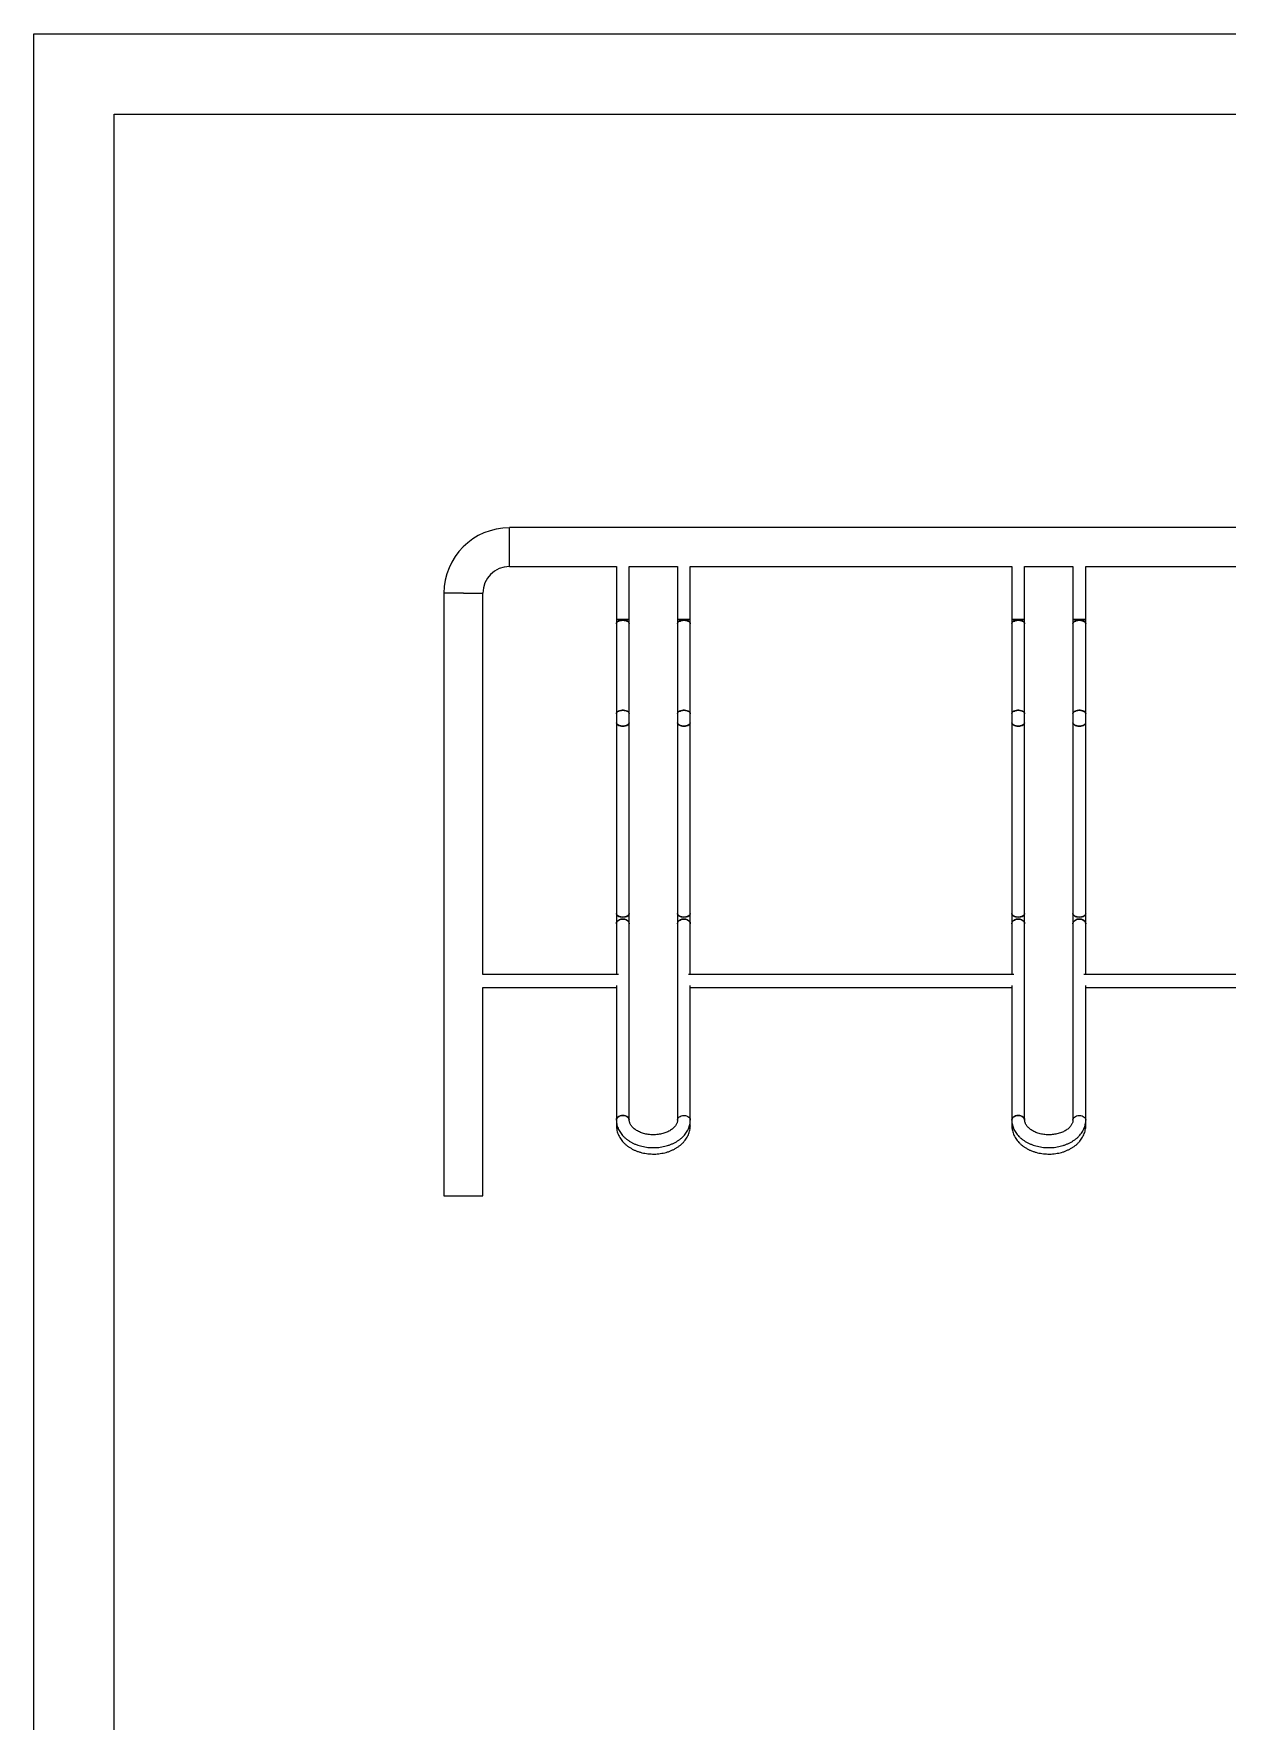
# Model space of a CAD drawing. Header units: millimetres. Extents: x 1939 to 7879, y -2032 to 2168.
# Drawn here: x 1939 to 3424, y 68 to 2168 of the extents above; entities that cross this region are included whole.
import ezdxf

# ---------------------------------------------------------------- set-up
doc = ezdxf.new("R2010")
doc.units = ezdxf.units.MM
doc.layers.add('tabelka', color=155, linetype='Continuous')

# ---------------------------------------------------------------- blocks, each defined once
blk = doc.blocks.new('front')
at = {"color": 7, "linetype": 'Continuous', "lineweight": 15}
for p, q in [((763.2, 2111.9), (-1064.8, 2111.9)), ((763.2, 2111.9), (-1064.8, 2111.9)), ((-1064.8, 2087.7), (-1064.8, 2111.9)), ((-1064.8, 2088), (-1064.8, 2111.9)), ((-1064.8, 2063.6), (-1064.8, 2088)), ((-1064.8, 2063.6), (-1064.8, 2087.7)), ((-1064.8, 2063.6), (-931.8, 2063.6)), ((-1064.8, 2063.6), (-931.8, 2063.6)), ((-931.8, 2063.6), (-931.8, 1997.7)), ((-915.8, 1997.7), (-915.8, 2063.6)), ((-915.8, 2063.6), (-855.8, 2063.6)), ((-915.8, 2063.6), (-855.8, 2063.6)), ((-855.8, 2063.6), (-855.8, 1997.7)), ((-839.8, 1997.7), (-839.8, 2063.6)), ((-839.8, 2063.6), (-439.8, 2063.6)), ((-839.8, 2063.6), (-439.8, 2063.6)), ((-439.8, 2063.6), (-439.8, 1997.7)), ((-423.8, 1997.7), (-423.8, 2063.6)), ((-423.8, 2063.6), (-363.8, 2063.6)), ((-423.8, 2063.6), (-363.8, 2063.6)), ((-363.8, 2063.6), (-363.8, 1997.7)), ((-347.8, 1997.7), (-347.8, 2063.6)), ((-347.8, 2063.6), (52.2, 2063.6)), ((-347.8, 2063.6), (52.2, 2063.6)), ((-1146.3, 2030.3), (-1146.3, 1280.3)), ((-1122.2, 2030.3), (-1146.3, 2030.3)), ((-1122.1, 2030.3), (-1098, 2030.3)), ((-1098, 1555.8), (-1098, 2030.3)), ((-931.8, 1997.7), (-931.8, 1992.2)), ((-915.8, 1997.7), (-931.8, 1997.7)), ((-931.8, 1997.7), (-923.8, 1997.7)), ((-923.8, 1997.7), (-915.8, 1997.7)), ((-915.8, 1992.2), (-915.8, 1997.7)), ((-855.8, 1997.7), (-855.8, 1992.2)), ((-839.8, 1997.7), (-855.8, 1997.7)), ((-855.8, 1997.7), (-847.8, 1997.7)), ((-847.8, 1997.7), (-839.8, 1997.7)), ((-839.8, 1992.2), (-839.8, 1997.7)), ((-439.8, 1997.7), (-439.8, 1992.2)), ((-423.8, 1997.7), (-439.8, 1997.7)), ((-439.8, 1997.7), (-431.8, 1997.7)), ((-431.8, 1997.7), (-423.8, 1997.7)), ((-423.8, 1992.2), (-423.8, 1997.7)), ((-363.8, 1997.7), (-363.8, 1992.2)), ((-347.8, 1997.7), (-363.8, 1997.7)), ((-363.8, 1997.7), (-355.8, 1997.7)), ((-355.8, 1997.7), (-347.8, 1997.7)), ((-347.8, 1992.2), (-347.8, 1997.7)), ((-931.8, 1992.2), (-931.8, 1880.1)), ((-915.8, 1880.1), (-915.8, 1992.2)), ((-855.8, 1992.2), (-855.8, 1880.1)), ((-839.8, 1880.1), (-839.8, 1992.2)), ((-439.8, 1992.2), (-439.8, 1880.1)), ((-423.8, 1880.1), (-423.8, 1992.2)), ((-363.8, 1992.2), (-363.8, 1880.1)), ((-347.8, 1880.1), (-347.8, 1992.2)), ((-931.8, 1880.1), (-931.8, 1869.2)), ((-931.8, 1869.2), (-931.8, 1631.6)), ((-915.8, 1869.2), (-915.8, 1880.1)), ((-915.8, 1631.6), (-915.8, 1869.2)), ((-855.8, 1880.1), (-855.8, 1869.2)), ((-855.8, 1869.2), (-855.8, 1631.6)), ((-839.8, 1869.2), (-839.8, 1880.1)), ((-839.8, 1631.6), (-839.8, 1869.2)), ((-439.8, 1880.1), (-439.8, 1869.2)), ((-439.8, 1869.2), (-439.8, 1631.6)), ((-423.8, 1869.2), (-423.8, 1880.1)), ((-423.8, 1631.6), (-423.8, 1869.2)), ((-363.8, 1880.1), (-363.8, 1869.2)), ((-363.8, 1869.2), (-363.8, 1631.6)), ((-347.8, 1869.2), (-347.8, 1880.1)), ((-347.8, 1631.6), (-347.8, 1869.2)), ((-931.8, 1631.6), (-931.8, 1619)), ((-931.8, 1619), (-931.8, 1555.8)), ((-915.8, 1619), (-915.8, 1631.6)), ((-915.8, 1374.7), (-915.8, 1619)), ((-855.8, 1631.6), (-855.8, 1619)), ((-855.8, 1619), (-855.8, 1374.7)), ((-839.8, 1619), (-839.8, 1631.6)), ((-839.8, 1555.8), (-839.8, 1619)), ((-439.8, 1631.6), (-439.8, 1619)), ((-439.8, 1619), (-439.8, 1555.8)), ((-423.8, 1619), (-423.8, 1631.6)), ((-423.8, 1374.7), (-423.8, 1619)), ((-363.8, 1631.6), (-363.8, 1619)), ((-363.8, 1619), (-363.8, 1374.7)), ((-347.8, 1619), (-347.8, 1631.6)), ((-347.8, 1555.8), (-347.8, 1619)), ((-929.3, 1555.8), (-1098, 1555.8)), ((-437.3, 1555.8), (-842.2, 1555.8)), ((54.7, 1555.8), (-350.2, 1555.8)), ((-1098, 1280.3), (-1098, 1539.8)), ((-1098, 1539.8), (-931.8, 1539.8)), ((-931.8, 1542.2), (-931.8, 1374.7)), ((-839.8, 1374.7), (-839.8, 1542.2)), ((-839.8, 1539.8), (-439.8, 1539.8)), ((-439.8, 1542.2), (-439.8, 1374.7)), ((-347.8, 1374.7), (-347.8, 1542.2)), ((-347.8, 1539.8), (52.2, 1539.8)), ((-931.8, 1374.7), (-931.8, 1367.8)), ((-839.8, 1367.8), (-839.8, 1374.7)), ((-439.8, 1374.7), (-439.8, 1367.8)), ((-347.8, 1367.8), (-347.8, 1374.7)), ((-1146.3, 1280.3), (-1122.1, 1280.3)), ((-1122.1, 1280.3), (-1098, 1280.3))]:
    blk.add_line(p, q, dxfattribs=at)
at = {"color": 7, "linetype": 'Continuous', "lineweight": 15, "flags": 128}
for points in [[(-915.8, 1992.2), (-915.9, 1992.9), (-916.3, 1993.8), (-917.1, 1994.7), (-918.3, 1995.4), (-919.6, 1996), (-921.2, 1996.4), (-922.9, 1996.6), (-924.6, 1996.6), (-926.3, 1996.4), (-927.9, 1996), (-929.3, 1995.4), (-930.4, 1994.7), (-931.2, 1993.8), (-931.7, 1992.9), (-931.8, 1992.2)], [(-931.8, 1992.2), (-931.8, 1992.4), (-931.5, 1993.4), (-930.8, 1994.3), (-929.9, 1995.1), (-928.6, 1995.7), (-927.1, 1996.2), (-925.5, 1996.5), (-923.8, 1996.6)], [(-923.8, 1996.6), (-922, 1996.5), (-920.4, 1996.2), (-918.9, 1995.7), (-917.7, 1995.1), (-916.7, 1994.3), (-916.1, 1993.4), (-915.8, 1992.4), (-915.8, 1992.2)], [(-839.8, 1992.2), (-839.9, 1992.9), (-840.3, 1993.8), (-841.1, 1994.7), (-842.3, 1995.4), (-843.6, 1996), (-845.2, 1996.4), (-846.9, 1996.6), (-848.6, 1996.6), (-850.3, 1996.4), (-851.9, 1996), (-853.3, 1995.4), (-854.4, 1994.7), (-855.2, 1993.8), (-855.7, 1992.9), (-855.8, 1992.2)], [(-855.8, 1992.2), (-855.8, 1992.4), (-855.5, 1993.4), (-854.8, 1994.3), (-853.9, 1995.1), (-852.6, 1995.7), (-851.1, 1996.2), (-849.5, 1996.5), (-847.8, 1996.6)], [(-847.8, 1996.6), (-846, 1996.5), (-844.4, 1996.2), (-842.9, 1995.7), (-841.7, 1995.1), (-840.7, 1994.3), (-840.1, 1993.4), (-839.8, 1992.4), (-839.8, 1992.2)], [(-423.8, 1992.2), (-423.9, 1992.9), (-424.3, 1993.8), (-425.1, 1994.7), (-426.3, 1995.4), (-427.6, 1996), (-429.2, 1996.4), (-430.9, 1996.6), (-432.6, 1996.6), (-434.3, 1996.4), (-435.9, 1996), (-437.3, 1995.4), (-438.4, 1994.7), (-439.2, 1993.8), (-439.7, 1992.9), (-439.8, 1992.2)], [(-439.8, 1992.2), (-439.8, 1992.4), (-439.5, 1993.4), (-438.8, 1994.3), (-437.9, 1995.1), (-436.6, 1995.7), (-435.1, 1996.2), (-433.5, 1996.5), (-431.8, 1996.6)], [(-431.8, 1996.6), (-430, 1996.5), (-428.4, 1996.2), (-426.9, 1995.7), (-425.7, 1995.1), (-424.7, 1994.3), (-424.1, 1993.4), (-423.8, 1992.4), (-423.8, 1992.2)], [(-347.8, 1992.2), (-347.9, 1992.9), (-348.3, 1993.8), (-349.1, 1994.7), (-350.3, 1995.4), (-351.6, 1996), (-353.2, 1996.4), (-354.9, 1996.6), (-356.6, 1996.6), (-358.3, 1996.4), (-359.9, 1996), (-361.3, 1995.4), (-362.4, 1994.7), (-363.2, 1993.8), (-363.7, 1992.9), (-363.8, 1992.2)], [(-363.8, 1992.2), (-363.8, 1992.4), (-363.5, 1993.4), (-362.8, 1994.3), (-361.9, 1995.1), (-360.6, 1995.7), (-359.1, 1996.2), (-357.5, 1996.5), (-355.8, 1996.6)], [(-355.8, 1996.6), (-354, 1996.5), (-352.4, 1996.2), (-350.9, 1995.7), (-349.7, 1995.1), (-348.7, 1994.3), (-348.1, 1993.4), (-347.8, 1992.4), (-347.8, 1992.2)], [(-915.8, 1880.1), (-915.9, 1880.9), (-916.3, 1881.8), (-917.1, 1882.6), (-918.3, 1883.4), (-919.6, 1883.9), (-921.2, 1884.3), (-922.9, 1884.6), (-924.6, 1884.6), (-926.3, 1884.3), (-927.9, 1883.9), (-929.3, 1883.4), (-930.4, 1882.6), (-931.2, 1881.8), (-931.7, 1880.9), (-931.8, 1880.1)], [(-931.8, 1880.1), (-931.8, 1880.4), (-931.5, 1881.3), (-930.8, 1882.2), (-929.9, 1883), (-928.6, 1883.7), (-927.1, 1884.2), (-925.5, 1884.5), (-923.8, 1884.6)], [(-915.8, 1869.2), (-915.9, 1868.5), (-916.3, 1867.6), (-917.1, 1866.8), (-918.3, 1866.1), (-919.6, 1865.5), (-921.2, 1865.1), (-922.9, 1864.9), (-924.6, 1864.9), (-926.3, 1865.1), (-927.9, 1865.5), (-929.3, 1866.1), (-930.4, 1866.8), (-931.2, 1867.6), (-931.7, 1868.5), (-931.8, 1869.2)], [(-931.8, 1869.2), (-931.8, 1869), (-931.5, 1868), (-930.8, 1867.2), (-929.9, 1866.4), (-928.6, 1865.8), (-927.1, 1865.3), (-925.5, 1865), (-923.8, 1864.9)], [(-923.8, 1884.6), (-922, 1884.5), (-920.4, 1884.2), (-918.9, 1883.7), (-917.7, 1883), (-916.7, 1882.2), (-916.1, 1881.3), (-915.8, 1880.4), (-915.8, 1880.1)], [(-923.8, 1864.9), (-922, 1865), (-920.4, 1865.3), (-918.9, 1865.8), (-917.7, 1866.4), (-916.7, 1867.2), (-916.1, 1868), (-915.8, 1869), (-915.8, 1869.2)], [(-839.8, 1880.1), (-839.9, 1880.9), (-840.3, 1881.8), (-841.1, 1882.6), (-842.3, 1883.4), (-843.6, 1883.9), (-845.2, 1884.3), (-846.9, 1884.6), (-848.6, 1884.6), (-850.3, 1884.3), (-851.9, 1883.9), (-853.3, 1883.4), (-854.4, 1882.6), (-855.2, 1881.8), (-855.7, 1880.9), (-855.8, 1880.1)], [(-855.8, 1880.1), (-855.8, 1880.4), (-855.5, 1881.3), (-854.8, 1882.2), (-853.9, 1883), (-852.6, 1883.7), (-851.1, 1884.2), (-849.5, 1884.5), (-847.8, 1884.6)], [(-839.8, 1869.2), (-839.9, 1868.5), (-840.3, 1867.6), (-841.1, 1866.8), (-842.3, 1866.1), (-843.6, 1865.5), (-845.2, 1865.1), (-846.9, 1864.9), (-848.6, 1864.9), (-850.3, 1865.1), (-851.9, 1865.5), (-853.3, 1866.1), (-854.4, 1866.8), (-855.2, 1867.6), (-855.7, 1868.5), (-855.8, 1869.2)], [(-855.8, 1869.2), (-855.8, 1869), (-855.5, 1868), (-854.8, 1867.2), (-853.9, 1866.4), (-852.6, 1865.8), (-851.1, 1865.3), (-849.5, 1865), (-847.8, 1864.9)], [(-847.8, 1884.6), (-846, 1884.5), (-844.4, 1884.2), (-842.9, 1883.7), (-841.7, 1883), (-840.7, 1882.2), (-840.1, 1881.3), (-839.8, 1880.4), (-839.8, 1880.1)], [(-847.8, 1864.9), (-846, 1865), (-844.4, 1865.3), (-842.9, 1865.8), (-841.7, 1866.4), (-840.7, 1867.2), (-840.1, 1868), (-839.8, 1869), (-839.8, 1869.2)], [(-423.8, 1880.1), (-423.9, 1880.9), (-424.3, 1881.8), (-425.1, 1882.6), (-426.3, 1883.4), (-427.6, 1883.9), (-429.2, 1884.3), (-430.9, 1884.6), (-432.6, 1884.6), (-434.3, 1884.3), (-435.9, 1883.9), (-437.3, 1883.4), (-438.4, 1882.6), (-439.2, 1881.8), (-439.7, 1880.9), (-439.8, 1880.1)], [(-439.8, 1880.1), (-439.8, 1880.4), (-439.5, 1881.3), (-438.8, 1882.2), (-437.9, 1883), (-436.6, 1883.7), (-435.1, 1884.2), (-433.5, 1884.5), (-431.8, 1884.6)], [(-423.8, 1869.2), (-423.9, 1868.5), (-424.3, 1867.6), (-425.1, 1866.8), (-426.3, 1866.1), (-427.6, 1865.5), (-429.2, 1865.1), (-430.9, 1864.9), (-432.6, 1864.9), (-434.3, 1865.1), (-435.9, 1865.5), (-437.3, 1866.1), (-438.4, 1866.8), (-439.2, 1867.6), (-439.7, 1868.5), (-439.8, 1869.2)], [(-439.8, 1869.2), (-439.8, 1869), (-439.5, 1868), (-438.8, 1867.2), (-437.9, 1866.4), (-436.6, 1865.8), (-435.1, 1865.3), (-433.5, 1865), (-431.8, 1864.9)], [(-431.8, 1884.6), (-430, 1884.5), (-428.4, 1884.2), (-426.9, 1883.7), (-425.7, 1883), (-424.7, 1882.2), (-424.1, 1881.3), (-423.8, 1880.4), (-423.8, 1880.1)], [(-431.8, 1864.9), (-430, 1865), (-428.4, 1865.3), (-426.9, 1865.8), (-425.7, 1866.4), (-424.7, 1867.2), (-424.1, 1868), (-423.8, 1869), (-423.8, 1869.2)], [(-347.8, 1880.1), (-347.9, 1880.9), (-348.3, 1881.8), (-349.1, 1882.6), (-350.3, 1883.4), (-351.6, 1883.9), (-353.2, 1884.3), (-354.9, 1884.6), (-356.6, 1884.6), (-358.3, 1884.3), (-359.9, 1883.9), (-361.3, 1883.4), (-362.4, 1882.6), (-363.2, 1881.8), (-363.7, 1880.9), (-363.8, 1880.1)], [(-363.8, 1880.1), (-363.8, 1880.4), (-363.5, 1881.3), (-362.8, 1882.2), (-361.9, 1883), (-360.6, 1883.7), (-359.1, 1884.2), (-357.5, 1884.5), (-355.8, 1884.6)], [(-347.8, 1869.2), (-347.9, 1868.5), (-348.3, 1867.6), (-349.1, 1866.8), (-350.3, 1866.1), (-351.6, 1865.5), (-353.2, 1865.1), (-354.9, 1864.9), (-356.6, 1864.9), (-358.3, 1865.1), (-359.9, 1865.5), (-361.3, 1866.1), (-362.4, 1866.8), (-363.2, 1867.6), (-363.7, 1868.5), (-363.8, 1869.2)], [(-363.8, 1869.2), (-363.8, 1869), (-363.5, 1868), (-362.8, 1867.2), (-361.9, 1866.4), (-360.6, 1865.8), (-359.1, 1865.3), (-357.5, 1865), (-355.8, 1864.9)], [(-355.8, 1884.6), (-354, 1884.5), (-352.4, 1884.2), (-350.9, 1883.7), (-349.7, 1883), (-348.7, 1882.2), (-348.1, 1881.3), (-347.8, 1880.4), (-347.8, 1880.1)], [(-355.8, 1864.9), (-354, 1865), (-352.4, 1865.3), (-350.9, 1865.8), (-349.7, 1866.4), (-348.7, 1867.2), (-348.1, 1868), (-347.8, 1869), (-347.8, 1869.2)], [(-915.8, 1631.6), (-915.9, 1630.9), (-916.3, 1630), (-917.1, 1629.2), (-918.3, 1628.5), (-919.6, 1627.9), (-921.2, 1627.5), (-922.9, 1627.3), (-924.6, 1627.3), (-926.3, 1627.5), (-927.9, 1627.9), (-929.3, 1628.5), (-930.4, 1629.2), (-931.2, 1630), (-931.7, 1630.9), (-931.8, 1631.6)], [(-931.8, 1631.6), (-931.8, 1631.4), (-931.5, 1630.5), (-930.8, 1629.6), (-929.9, 1628.8), (-928.6, 1628.2), (-927.1, 1627.7), (-925.5, 1627.4), (-923.8, 1627.3)], [(-931.8, 1619), (-931.8, 1619.3), (-931.5, 1620.6), (-930.8, 1621.7), (-929.9, 1622.7), (-928.6, 1623.6), (-927.1, 1624.2), (-925.5, 1624.6), (-923.8, 1624.8)], [(-915.8, 1619), (-915.9, 1619.9), (-916.3, 1621.2), (-917.1, 1622.3), (-918.3, 1623.2), (-919.6, 1624), (-921.2, 1624.5), (-922.9, 1624.7), (-924.6, 1624.7), (-926.3, 1624.5), (-927.9, 1624), (-929.3, 1623.2), (-930.4, 1622.3), (-931.2, 1621.2), (-931.7, 1619.9), (-931.8, 1619)], [(-923.8, 1627.3), (-922, 1627.4), (-920.4, 1627.7), (-918.9, 1628.2), (-917.7, 1628.8), (-916.7, 1629.6), (-916.1, 1630.5), (-915.8, 1631.4), (-915.8, 1631.6)], [(-923.8, 1624.8), (-922, 1624.6), (-920.4, 1624.2), (-918.9, 1623.6), (-917.7, 1622.7), (-916.7, 1621.7), (-916.1, 1620.6), (-915.8, 1619.3), (-915.8, 1619)], [(-839.8, 1631.6), (-839.9, 1630.9), (-840.3, 1630), (-841.1, 1629.2), (-842.3, 1628.5), (-843.6, 1627.9), (-845.2, 1627.5), (-846.9, 1627.3), (-848.6, 1627.3), (-850.3, 1627.5), (-851.9, 1627.9), (-853.3, 1628.5), (-854.4, 1629.2), (-855.2, 1630), (-855.7, 1630.9), (-855.8, 1631.6)], [(-855.8, 1631.6), (-855.8, 1631.4), (-855.5, 1630.5), (-854.8, 1629.6), (-853.9, 1628.8), (-852.6, 1628.2), (-851.1, 1627.7), (-849.5, 1627.4), (-847.8, 1627.3)], [(-855.8, 1619), (-855.8, 1619.3), (-855.5, 1620.6), (-854.8, 1621.7), (-853.9, 1622.7), (-852.6, 1623.6), (-851.1, 1624.2), (-849.5, 1624.6), (-847.8, 1624.8)], [(-839.8, 1619), (-839.9, 1619.9), (-840.3, 1621.2), (-841.1, 1622.3), (-842.3, 1623.2), (-843.6, 1624), (-845.2, 1624.5), (-846.9, 1624.7), (-848.6, 1624.7), (-850.3, 1624.5), (-851.9, 1624), (-853.3, 1623.2), (-854.4, 1622.3), (-855.2, 1621.2), (-855.7, 1619.9), (-855.8, 1619)], [(-847.8, 1627.3), (-846, 1627.4), (-844.4, 1627.7), (-842.9, 1628.2), (-841.7, 1628.8), (-840.7, 1629.6), (-840.1, 1630.5), (-839.8, 1631.4), (-839.8, 1631.6)], [(-847.8, 1624.8), (-846, 1624.6), (-844.4, 1624.2), (-842.9, 1623.6), (-841.7, 1622.7), (-840.7, 1621.7), (-840.1, 1620.6), (-839.8, 1619.3), (-839.8, 1619)], [(-423.8, 1631.6), (-423.9, 1630.9), (-424.3, 1630), (-425.1, 1629.2), (-426.3, 1628.5), (-427.6, 1627.9), (-429.2, 1627.5), (-430.9, 1627.3), (-432.6, 1627.3), (-434.3, 1627.5), (-435.9, 1627.9), (-437.3, 1628.5), (-438.4, 1629.2), (-439.2, 1630), (-439.7, 1630.9), (-439.8, 1631.6)], [(-439.8, 1631.6), (-439.8, 1631.4), (-439.5, 1630.5), (-438.8, 1629.6), (-437.9, 1628.8), (-436.6, 1628.2), (-435.1, 1627.7), (-433.5, 1627.4), (-431.8, 1627.3)], [(-439.8, 1619), (-439.8, 1619.3), (-439.5, 1620.6), (-438.8, 1621.7), (-437.9, 1622.7), (-436.6, 1623.6), (-435.1, 1624.2), (-433.5, 1624.6), (-431.8, 1624.8)], [(-423.8, 1619), (-423.9, 1619.9), (-424.3, 1621.2), (-425.1, 1622.3), (-426.3, 1623.2), (-427.6, 1624), (-429.2, 1624.5), (-430.9, 1624.7), (-432.6, 1624.7), (-434.3, 1624.5), (-435.9, 1624), (-437.3, 1623.2), (-438.4, 1622.3), (-439.2, 1621.2), (-439.7, 1619.9), (-439.8, 1619)], [(-431.8, 1627.3), (-430, 1627.4), (-428.4, 1627.7), (-426.9, 1628.2), (-425.7, 1628.8), (-424.7, 1629.6), (-424.1, 1630.5), (-423.8, 1631.4), (-423.8, 1631.6)], [(-431.8, 1624.8), (-430, 1624.6), (-428.4, 1624.2), (-426.9, 1623.6), (-425.7, 1622.7), (-424.7, 1621.7), (-424.1, 1620.6), (-423.8, 1619.3), (-423.8, 1619)], [(-347.8, 1631.6), (-347.9, 1630.9), (-348.3, 1630), (-349.1, 1629.2), (-350.3, 1628.5), (-351.6, 1627.9), (-353.2, 1627.5), (-354.9, 1627.3), (-356.6, 1627.3), (-358.3, 1627.5), (-359.9, 1627.9), (-361.3, 1628.5), (-362.4, 1629.2), (-363.2, 1630), (-363.7, 1630.9), (-363.8, 1631.6)], [(-363.8, 1631.6), (-363.8, 1631.4), (-363.5, 1630.5), (-362.8, 1629.6), (-361.9, 1628.8), (-360.6, 1628.2), (-359.1, 1627.7), (-357.5, 1627.4), (-355.8, 1627.3)], [(-363.8, 1619), (-363.8, 1619.3), (-363.5, 1620.6), (-362.8, 1621.7), (-361.9, 1622.7), (-360.6, 1623.6), (-359.1, 1624.2), (-357.5, 1624.6), (-355.8, 1624.8)], [(-347.8, 1619), (-347.9, 1619.9), (-348.3, 1621.2), (-349.1, 1622.3), (-350.3, 1623.2), (-351.6, 1624), (-353.2, 1624.5), (-354.9, 1624.7), (-356.6, 1624.7), (-358.3, 1624.5), (-359.9, 1624), (-361.3, 1623.2), (-362.4, 1622.3), (-363.2, 1621.2), (-363.7, 1619.9), (-363.8, 1619)], [(-355.8, 1627.3), (-354, 1627.4), (-352.4, 1627.7), (-350.9, 1628.2), (-349.7, 1628.8), (-348.7, 1629.6), (-348.1, 1630.5), (-347.8, 1631.4), (-347.8, 1631.6)], [(-355.8, 1624.8), (-354, 1624.6), (-352.4, 1624.2), (-350.9, 1623.6), (-349.7, 1622.7), (-348.7, 1621.7), (-348.1, 1620.6), (-347.8, 1619.3), (-347.8, 1619)], [(-923.8, 1380.5), (-925.5, 1380.3), (-927.1, 1379.9), (-928.6, 1379.3), (-929.9, 1378.4), (-930.8, 1377.4), (-931.5, 1376.2), (-931.8, 1375), (-931.8, 1374.7)], [(-931.8, 1374.7), (-931.8, 1375), (-931.5, 1376.2), (-930.8, 1377.4), (-929.9, 1378.4), (-928.6, 1379.3), (-927.1, 1379.9), (-925.5, 1380.3), (-923.8, 1380.5)], [(-915.8, 1374.7), (-915.8, 1375), (-916.1, 1376.2), (-916.7, 1377.4), (-917.7, 1378.4), (-918.9, 1379.3), (-920.4, 1379.9), (-922, 1380.3), (-923.8, 1380.5)], [(-923.8, 1380.5), (-922, 1380.3), (-920.4, 1379.9), (-918.9, 1379.3), (-917.7, 1378.4), (-916.7, 1377.4), (-916.1, 1376.2), (-915.8, 1375), (-915.8, 1374.7)], [(-855.8, 1374.7), (-855.8, 1375), (-855.5, 1376.2), (-854.8, 1377.4), (-853.9, 1378.4), (-852.6, 1379.3), (-851.1, 1379.9), (-849.5, 1380.3), (-847.8, 1380.5)], [(-855.8, 1374.7), (-855.8, 1375), (-855.5, 1376.2), (-854.8, 1377.4), (-853.9, 1378.4), (-852.6, 1379.3), (-851.1, 1379.9), (-849.5, 1380.3), (-847.8, 1380.5)], [(-847.8, 1380.5), (-846, 1380.3), (-844.4, 1379.9), (-842.9, 1379.3), (-841.7, 1378.4), (-840.7, 1377.4), (-840.1, 1376.2), (-839.8, 1375), (-839.8, 1374.7)], [(-847.8, 1380.5), (-846, 1380.3), (-844.4, 1379.9), (-842.9, 1379.3), (-841.7, 1378.4), (-840.7, 1377.4), (-840.1, 1376.2), (-839.8, 1375), (-839.8, 1374.7)], [(-431.8, 1380.5), (-433.5, 1380.3), (-435.1, 1379.9), (-436.6, 1379.3), (-437.9, 1378.4), (-438.8, 1377.4), (-439.5, 1376.2), (-439.8, 1375), (-439.8, 1374.7)], [(-439.8, 1374.7), (-439.8, 1375), (-439.5, 1376.2), (-438.8, 1377.4), (-437.9, 1378.4), (-436.6, 1379.3), (-435.1, 1379.9), (-433.5, 1380.3), (-431.8, 1380.5)], [(-423.8, 1374.7), (-423.8, 1375), (-424.1, 1376.2), (-424.7, 1377.4), (-425.7, 1378.4), (-426.9, 1379.3), (-428.4, 1379.9), (-430, 1380.3), (-431.8, 1380.5)], [(-431.8, 1380.5), (-430, 1380.3), (-428.4, 1379.9), (-426.9, 1379.3), (-425.7, 1378.4), (-424.7, 1377.4), (-424.1, 1376.2), (-423.8, 1375), (-423.8, 1374.7)], [(-363.8, 1374.7), (-363.8, 1375), (-363.5, 1376.2), (-362.8, 1377.4), (-361.9, 1378.4), (-360.6, 1379.3), (-359.1, 1379.9), (-357.5, 1380.3), (-355.8, 1380.5)], [(-363.8, 1374.7), (-363.8, 1375), (-363.5, 1376.2), (-362.8, 1377.4), (-361.9, 1378.4), (-360.6, 1379.3), (-359.1, 1379.9), (-357.5, 1380.3), (-355.8, 1380.5)], [(-355.8, 1380.5), (-354, 1380.3), (-352.4, 1379.9), (-350.9, 1379.3), (-349.7, 1378.4), (-348.7, 1377.4), (-348.1, 1376.2), (-347.8, 1375), (-347.8, 1374.7)], [(-355.8, 1380.5), (-354, 1380.3), (-352.4, 1379.9), (-350.9, 1379.3), (-349.7, 1378.4), (-348.7, 1377.4), (-348.1, 1376.2), (-347.8, 1375), (-347.8, 1374.7)]]:
    blk.add_lwpolyline(points, dxfattribs=at)
at = {"color": 7, "linetype": 'Continuous', "lineweight": 15}
for centre, radius, start, end in [((-1064.8, 2030.3), 81.5, 90, 180), ((-1064.8, 2030.3), 33.2, 90, 180), ((-926.9, 1368), 4.85, 182.9982, 236.0195), ((-926.9, 1368), 4.83, 182.8389, 236.7959), ((-844.6, 1368), 4.79, 302.9252, 357.4122), ((-844.6, 1368), 4.83, 303.2876, 357.1657), ((-434.9, 1368), 4.85, 182.9995, 236.0175), ((-434.9, 1368), 4.83, 182.8384, 236.7958), ((-352.6, 1368), 4.79, 302.9274, 357.4103), ((-352.6, 1368), 4.83, 303.2874, 357.1659)]:
    blk.add_arc(centre, radius, start, end, dxfattribs=at)
for points, knots in [([(-931.8, 1374.7), (-931.8, 1374.1), (-931.7, 1372.5), (-931.4, 1370), (-930.7, 1367.2), (-929.8, 1364.4), (-928.5, 1361.8), (-926.9, 1359.2), (-925.1, 1356.7), (-923, 1354.3), (-920.6, 1352.1), (-917.9, 1350), (-915.1, 1348.1), (-912, 1346.4), (-908.7, 1344.8), (-905.3, 1343.5), (-901.8, 1342.4), (-898.1, 1341.6), (-894.4, 1340.9), (-890.6, 1340.5), (-886.7, 1340.3), (-882.9, 1340.4), (-879.1, 1340.7), (-875.3, 1341.2), (-871.6, 1342), (-868, 1342.9), (-864.5, 1344.2), (-861.1, 1345.6), (-857.9, 1347.2), (-854.9, 1349.1), (-852.1, 1351.1), (-849.5, 1353.3), (-847.2, 1355.7), (-845.2, 1358.2), (-843.5, 1360.9), (-842.1, 1363.6), (-841, 1366.5), (-840.3, 1369.3), (-839.8, 1372.1), (-839.8, 1373.9), (-839.8, 1374.7)], [0, 0, 0, 0, 0.015896, 0.04109, 0.066293, 0.091595, 0.117078, 0.142806, 0.168814, 0.195112, 0.221681, 0.24848, 0.275459, 0.302563, 0.329743, 0.356963, 0.384189, 0.41141, 0.438619, 0.465819, 0.493016, 0.520218, 0.547434, 0.574672, 0.601941, 0.629249, 0.656601, 0.683997, 0.711429, 0.738874, 0.766293, 0.793637, 0.820845, 0.84785, 0.874589, 0.901017, 0.927116, 0.952903, 0.978422, 1, 1, 1, 1]), ([(-931.8, 1367.8), (-931.8, 1367.2), (-931.7, 1365.6), (-931.4, 1363), (-930.7, 1360.1), (-929.8, 1357.2), (-928.5, 1354.5), (-926.9, 1351.8), (-925.1, 1349.2), (-923, 1346.8), (-920.6, 1344.5), (-918, 1342.3), (-915.1, 1340.4), (-912, 1338.6), (-908.8, 1337), (-905.4, 1335.7), (-901.8, 1334.5), (-898.2, 1333.6), (-894.4, 1333), (-890.6, 1332.5), (-886.8, 1332.4), (-882.9, 1332.4), (-879.1, 1332.7), (-875.3, 1333.3), (-871.6, 1334), (-868, 1335), (-864.5, 1336.3), (-861.1, 1337.8), (-857.9, 1339.5), (-854.9, 1341.4), (-852.1, 1343.5), (-849.6, 1345.7), (-847.3, 1348.2), (-845.3, 1350.8), (-843.6, 1353.5), (-842.1, 1356.3), (-841.1, 1359.2), (-840.3, 1362.1), (-839.8, 1365), (-839.8, 1366.9), (-839.8, 1367.8)], [0, 0, 0, 0, 0.01582, 0.041189, 0.066565, 0.092021, 0.117624, 0.143428, 0.169464, 0.195742, 0.22225, 0.24896, 0.275833, 0.302826, 0.3299, 0.357022, 0.384168, 0.411319, 0.43847, 0.46562, 0.492771, 0.519929, 0.547102, 0.574293, 0.60151, 0.628758, 0.656038, 0.683348, 0.710677, 0.738, 0.765285, 0.792492, 0.819571, 0.846467, 0.873135, 0.899542, 0.925674, 0.951546, 0.977195, 1, 1, 1, 1]), ([(-855.8, 1374.7), (-855.8, 1374.5), (-855.8, 1373.6), (-856, 1372.3), (-856.5, 1370.6), (-857.3, 1369), (-858.4, 1367.4), (-859.7, 1365.8), (-861.3, 1364.2), (-863.2, 1362.8), (-865.3, 1361.4), (-867.6, 1360.2), (-870.1, 1359.1), (-872.7, 1358.2), (-875.6, 1357.5), (-878.5, 1356.9), (-881.5, 1356.5), (-884.5, 1356.3), (-887.6, 1356.4), (-890.6, 1356.6), (-893.6, 1357), (-896.5, 1357.6), (-899.3, 1358.4), (-902, 1359.3), (-904.4, 1360.5), (-906.6, 1361.7), (-908.7, 1363), (-910.4, 1364.5), (-912, 1366), (-913.2, 1367.5), (-914.2, 1369.1), (-915, 1370.7), (-915.5, 1372.3), (-915.7, 1373.6), (-915.8, 1374.4), (-915.8, 1374.7)], [0, 0, 0, 0, 0.01495, 0.052796, 0.085443, 0.116567, 0.149612, 0.181478, 0.212603, 0.243324, 0.273849, 0.304307, 0.334759, 0.365243, 0.395781, 0.426376, 0.457019, 0.487697, 0.518389, 0.549072, 0.579719, 0.610307, 0.64082, 0.671244, 0.701578, 0.73183, 0.762033, 0.792235, 0.822516, 0.853022, 0.883976, 0.915701, 0.948637, 0.983297, 1, 1, 1, 1]), ([(-439.8, 1374.7), (-439.8, 1374.1), (-439.7, 1372.5), (-439.4, 1370), (-438.7, 1367.2), (-437.8, 1364.4), (-436.5, 1361.8), (-434.9, 1359.2), (-433.1, 1356.7), (-431, 1354.3), (-428.6, 1352.1), (-425.9, 1350), (-423.1, 1348.1), (-420, 1346.4), (-416.7, 1344.8), (-413.3, 1343.5), (-409.8, 1342.4), (-406.1, 1341.6), (-402.4, 1340.9), (-398.6, 1340.5), (-394.7, 1340.3), (-390.9, 1340.4), (-387.1, 1340.7), (-383.3, 1341.2), (-379.6, 1342), (-376, 1342.9), (-372.5, 1344.2), (-369.1, 1345.6), (-365.9, 1347.2), (-362.9, 1349.1), (-360.1, 1351.1), (-357.5, 1353.3), (-355.2, 1355.7), (-353.2, 1358.2), (-351.5, 1360.9), (-350.1, 1363.6), (-349, 1366.5), (-348.3, 1369.3), (-347.8, 1372.1), (-347.8, 1373.9), (-347.8, 1374.7)], [0, 0, 0, 0, 0.015896, 0.04109, 0.066293, 0.091595, 0.117078, 0.142806, 0.168814, 0.195112, 0.221681, 0.24848, 0.275459, 0.302562, 0.329743, 0.356963, 0.38419, 0.41141, 0.438619, 0.465819, 0.493016, 0.520218, 0.547434, 0.574672, 0.601941, 0.629249, 0.656601, 0.683997, 0.711429, 0.738874, 0.766293, 0.793637, 0.820845, 0.84785, 0.874589, 0.901017, 0.927116, 0.952903, 0.978422, 1, 1, 1, 1]), ([(-439.8, 1367.8), (-439.8, 1367.2), (-439.7, 1365.6), (-439.4, 1363), (-438.7, 1360.1), (-437.8, 1357.2), (-436.5, 1354.5), (-434.9, 1351.8), (-433.1, 1349.2), (-431, 1346.8), (-428.6, 1344.5), (-426, 1342.3), (-423.1, 1340.4), (-420, 1338.6), (-416.8, 1337), (-413.4, 1335.7), (-409.8, 1334.5), (-406.2, 1333.6), (-402.4, 1333), (-398.6, 1332.5), (-394.8, 1332.4), (-390.9, 1332.4), (-387.1, 1332.7), (-383.3, 1333.3), (-379.6, 1334), (-376, 1335), (-372.5, 1336.3), (-369.1, 1337.8), (-365.9, 1339.5), (-362.9, 1341.4), (-360.1, 1343.5), (-357.6, 1345.7), (-355.3, 1348.2), (-353.3, 1350.8), (-351.6, 1353.5), (-350.1, 1356.3), (-349.1, 1359.2), (-348.3, 1362.1), (-347.8, 1365), (-347.8, 1366.9), (-347.8, 1367.8)], [0, 0, 0, 0, 0.01582, 0.041189, 0.066565, 0.092021, 0.117624, 0.143428, 0.169464, 0.195742, 0.22225, 0.24896, 0.275833, 0.302826, 0.3299, 0.357022, 0.384168, 0.411319, 0.43847, 0.46562, 0.492771, 0.519929, 0.547102, 0.574293, 0.60151, 0.628758, 0.656038, 0.683348, 0.710677, 0.738, 0.765286, 0.792492, 0.819571, 0.846468, 0.873136, 0.899542, 0.925674, 0.951546, 0.977195, 1, 1, 1, 1]), ([(-363.8, 1374.7), (-363.8, 1374.5), (-363.8, 1373.6), (-364, 1372.3), (-364.5, 1370.6), (-365.3, 1369), (-366.4, 1367.4), (-367.7, 1365.8), (-369.3, 1364.2), (-371.2, 1362.8), (-373.3, 1361.4), (-375.6, 1360.2), (-378.1, 1359.1), (-380.7, 1358.2), (-383.6, 1357.5), (-386.5, 1356.9), (-389.5, 1356.5), (-392.5, 1356.3), (-395.6, 1356.4), (-398.6, 1356.6), (-401.6, 1357), (-404.5, 1357.6), (-407.3, 1358.4), (-410, 1359.3), (-412.4, 1360.5), (-414.6, 1361.7), (-416.7, 1363), (-418.4, 1364.5), (-420, 1366), (-421.2, 1367.5), (-422.2, 1369.1), (-423, 1370.7), (-423.5, 1372.3), (-423.7, 1373.6), (-423.8, 1374.4), (-423.8, 1374.7)], [0, 0, 0, 0, 0.01495, 0.052796, 0.085443, 0.1165671, 0.1496123, 0.1814779, 0.2126033, 0.2433235, 0.2738488, 0.3043069, 0.3347585, 0.3652431, 0.3957809, 0.4263755, 0.4570192, 0.4876965, 0.5183883, 0.5490724, 0.5797187, 0.6103069, 0.6408197, 0.6712443, 0.7015778, 0.73183, 0.7620334, 0.7922348, 0.8225159, 0.8530222, 0.8839758, 0.9157005, 0.9486374, 0.9832969, 1, 1, 1, 1])]:
    blk.add_open_spline(points, degree=3, knots=knots, dxfattribs=at)

msp = doc.modelspace()

# ---------------------------------------------------------------- linework, layer by layer
at = {"layer": 'tabelka', "lineweight": 5}
for points in [[(1938.83, 2168.15), (7878.83, 2168.15), (7878.83, -2031.85), (1938.83, -2031.85)], [(2038.83, 2068.15), (7778.83, 2068.15), (7778.83, -1931.85), (2038.83, -1931.85)]]:
    msp.add_lwpolyline(points, close=True, dxfattribs=at)

# ---------------------------------------------------------------- block references
msp.add_blockref('front', (3595.56, -558.39))

doc.saveas('drawing.dxf')
